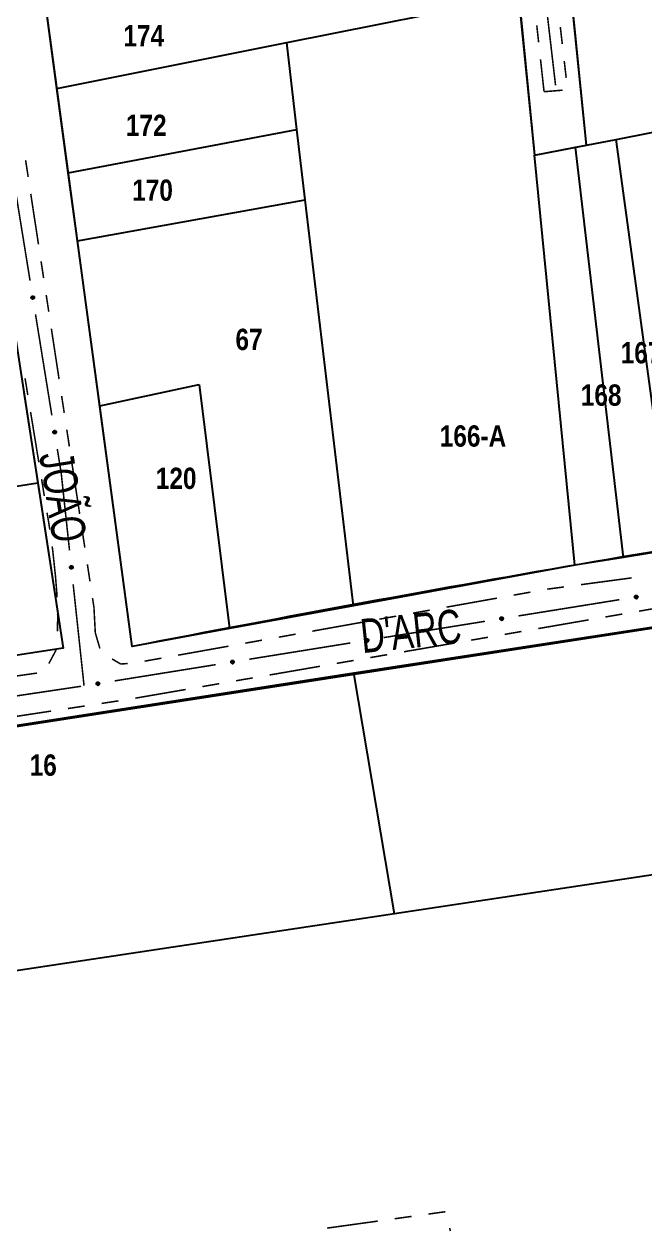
# Model space of a CAD drawing. Extents: x 203591 to 208218, y 4854879 to 4857795.
# Drawn here: x 205085.3 to 205158.1, y 4855415.9 to 4855557.3 of the extents above; entities that cross this region are included whole.
import ezdxf
from ezdxf.enums import TextEntityAlignment as Align

# ---------------------------------------------------------------- set-up
doc = ezdxf.new("R2010")
doc.units = 0
doc.header["$LTSCALE"] = 1.5
doc.header["$MEASUREMENT"] = 0
doc.linetypes.add('PHANTOMX2', pattern=[5, 2.5, -0.5, 0.5, -0.5, 0.5, -0.5])
for name, color, linetype in [('CD-MALHA-LOTES', 40, 'CONTINUOUS'), ('RU-QUADRAS', 210, 'CONTINUOUS'), ('SV-EIXO-RUA-N-PAV', 6, 'CONTINUOUS'), ('SV-RUA-NAO-PAV-S-GUIA-C-GUIA', 7, 'PHANTOMX2'), ('SV-TXT-RUA-N-PAV-S-GUIA-C-GUIA', 7, 'CONTINUOUS'), ('Th_NmrPorta', 7, 'CONTINUOUS')]:
    doc.layers.add(name, color=color, linetype=linetype)
doc.styles.add('ARIAL', font='ARIAL.TTF')
doc.styles.get("Standard").update_dxf_attribs({"font": 'swisscbo.ttf'})

msp = doc.modelspace()

# ---------------------------------------------------------------- linework, layer by layer
at = {"layer": 'CD-MALHA-LOTES', "linetype": 'Continuous', "flags": 128}
for points in [[(205151.28, 4855543.1), (205149.22, 4855563.38)], [(205089.11, 4855549.75), (205087.77, 4855559.72)], [(205116.09, 4855555.14), (205143.31, 4855560.57)], [(205143.31, 4855560.57), (205145.15, 4855541.91)], [(205089.11, 4855549.75), (205116.09, 4855555.14)], [(205117.29, 4855544.94), (205116.09, 4855555.14)], [(205090.45, 4855539.84), (205089.11, 4855549.75)], [(205154.74, 4855543.78), (205162.86, 4855545.37)], [(205090.45, 4855539.84), (205117.29, 4855544.94)], [(205118.27, 4855536.67), (205117.29, 4855544.94)], [(205151.28, 4855543.1), (205154.74, 4855543.78)], [(205161.34, 4855495.63), (205154.74, 4855543.78)], [(205145.15, 4855541.91), (205150, 4855542.85)], [(205150, 4855542.85), (205151.28, 4855543.1)], [(205155.6, 4855494.71), (205150, 4855542.85)], [(205149.89, 4855493.79), (205145.15, 4855541.91)], [(205091.53, 4855531.85), (205090.45, 4855539.84)], [(205091.53, 4855531.85), (205118.27, 4855536.67)], [(205123.91, 4855489.01), (205118.27, 4855536.67)], [(205094.14, 4855512.48), (205091.53, 4855531.85)], [(205085.24, 4855514.07), (205086.88, 4855503.45)], [(205094.14, 4855512.48), (205105.79, 4855515.02)], [(205105.79, 4855515.02), (205109.37, 4855486.34)], [(205097.95, 4855484.24), (205094.14, 4855512.48)], [(205060.74, 4855499.38), (205086.88, 4855503.45)], [(205086.88, 4855503.45), (205089.86, 4855484.07)], [(205123.98, 4855481.14), (205222.89, 4855496.32)], [(205161.34, 4855495.63), (205155.6, 4855494.71)], [(205155.6, 4855494.71), (205149.89, 4855493.79)], [(205149.89, 4855493.79), (205123.91, 4855489.01)], [(205123.91, 4855489.01), (205109.37, 4855486.34)], [(205109.37, 4855486.34), (205097.95, 4855484.24)], [(205089.86, 4855484.07), (205064.8, 4855480.2)], [(205046.15, 4855469.06), (205123.98, 4855481.14)], [(205128.75, 4855452.87), (205123.98, 4855481.14)], [(205227.32, 4855467.73), (205128.75, 4855452.87)], [(205128.75, 4855452.87), (205051.02, 4855441.16)]]:
    msp.add_lwpolyline(points, dxfattribs=at)
at = {"layer": 'RU-QUADRAS', "color": 6, "linetype": 'Continuous'}
msp.add_lwpolyline([(205069.45, 4855695.5), (205129.66, 4855699.2), (205145.15, 4855541.91), (205151.28, 4855543.1), (205135.64, 4855696.92), (205141.82, 4855699.51), (205193.23, 4855706.21), (205195.67, 4855689.68), (205197.63, 4855689.94), (205240.81, 4855510.03), (205206.49, 4855502.91, 0.0110391911), (205097.95, 4855484.24)], format="xyb", close=True, dxfattribs=at)
for points in [[(205020.5, 4855689.41), (205060.02, 4855692.03), (205061.84, 4855689.87), (205068.56, 4855634.98), (205066.69, 4855634.69), (205089.86, 4855484.07), (205064.8, 4855480.2)], [(204547.36, 4855385.95), (204551.4, 4855388.58), (204548.94, 4855392.1), (204550, 4855394.9), (204635.49, 4855407.78), (204656.53, 4855410.63), (204661.68, 4855380.31), (204664.85, 4855380.81), (204659.82, 4855411.13), (204753.86, 4855425.28), (204831.71, 4855435.78), (205243.14, 4855499.43), (205252.37, 4855496.45), (205347, 4855512.18), (205352.03, 4855428.25), (204822.09, 4855347.88), (204821.1, 4855353.14), (204655.72, 4855327.94), (204655.01, 4855331.08), (204597.05, 4855320.81), (204560.71, 4855374.54), (204557.02, 4855371.9)]]:
    msp.add_lwpolyline(points, close=True, dxfattribs=at)
at = {"layer": 'SV-EIXO-RUA-N-PAV', "const_width": 0.18, "flags": 128}
for points in [[(205146.420692, 4855560.561069), (205147.58061, 4855550.628567)], [(205147.58061, 4855550.628567), (205147.64, 4855550.12)], [(205084.045343, 4855539.022734), (205085.962085, 4855527.176803)], [(205086.600999, 4855523.228159), (205088.517741, 4855511.382227)], [(205089.156655, 4855507.433583), (205089.476112, 4855505.459261)], [(205089.476112, 4855505.459261), (205089.62, 4855504.57)], [(205089.62, 4855504.57), (205090.592181, 4855495.522911)], [(205091.019552, 4855491.545807), (205092.194823, 4855480.608772)], [(205143.292085, 4855487.836301), (205155.139644, 4855489.742962)], [(205127.49534, 4855485.294086), (205139.342899, 4855487.200747)], [(205111.698596, 4855482.751871), (205123.546154, 4855484.658532)], [(205095.901851, 4855480.209656), (205107.749409, 4855482.116317)], [(205092.194823, 4855480.608772), (205092.3, 4855479.63)], [(205080.08346, 4855477.807032), (205091.952048, 4855479.578079)]]:
    msp.add_lwpolyline(points, dxfattribs=at)
at = {"layer": 'SV-EIXO-RUA-N-PAV', "flags": 128}
for points in [[(205086.367259, 4855525.361899), (205086.407324, 4855525.333849), (205086.436022, 4855525.301548), (205086.452203, 4855525.267718), (205086.458707, 4855525.234095), (205086.461487, 4855525.198948), (205086.456472, 4855525.162894), (205086.442041, 4855525.124111), (205086.414184, 4855525.083723), (205086.379163, 4855525.0565), (205086.346846, 4855525.038861), (205086.312176, 4855525.030061), (205086.277987, 4855525.027932), (205086.240709, 4855525.034381), (205086.201549, 4855525.049388), (205086.161615, 4855525.078382), (205086.133697, 4855525.110242), (205086.118905, 4855525.143375), (205086.110278, 4855525.178285), (205086.107871, 4855525.214201), (205086.112998, 4855525.249564), (205086.128179, 4855525.288965), (205086.157318, 4855525.328001), (205086.188777, 4855525.356208), (205086.221693, 4855525.371461), (205086.256254, 4855525.37918), (205086.291472, 4855525.382397), (205086.327924, 4855525.378864), (205086.367259, 4855525.361899)], [(205088.922916, 4855509.567324), (205088.96298, 4855509.539273), (205088.991678, 4855509.506972), (205089.00786, 4855509.473142), (205089.014364, 4855509.43952), (205089.017143, 4855509.404372), (205089.012128, 4855509.368318), (205088.997697, 4855509.329535), (205088.969841, 4855509.289147), (205088.934819, 4855509.261924), (205088.902502, 4855509.244286), (205088.867832, 4855509.235485), (205088.833643, 4855509.233357), (205088.796365, 4855509.239805), (205088.757205, 4855509.254813), (205088.717271, 4855509.283806), (205088.689354, 4855509.315666), (205088.674562, 4855509.348799), (205088.665935, 4855509.383709), (205088.663527, 4855509.419626), (205088.668654, 4855509.454989), (205088.683836, 4855509.494389), (205088.712975, 4855509.533425), (205088.744433, 4855509.561632), (205088.777349, 4855509.576885), (205088.81191, 4855509.584605), (205088.847128, 4855509.587821), (205088.883581, 4855509.584289), (205088.922916, 4855509.567324)], [(205090.899966, 4855493.688979), (205090.938477, 4855493.658831), (205090.965411, 4855493.625045), (205090.979765, 4855493.5904), (205090.984466, 4855493.556478), (205090.985367, 4855493.521233), (205090.978436, 4855493.485498), (205090.961957, 4855493.44754), (205090.931985, 4855493.408695), (205090.895562, 4855493.383379), (205090.862349, 4855493.367489), (205090.82726, 4855493.360551), (205090.793006, 4855493.360249), (205090.756125, 4855493.368677), (205090.717821, 4855493.385752), (205090.679491, 4855493.416835), (205090.653312, 4855493.450138), (205090.640309, 4855493.484013), (205090.633556, 4855493.519334), (205090.633068, 4855493.555327), (205090.640074, 4855493.590367), (205090.657336, 4855493.628901), (205090.688516, 4855493.666327), (205090.721434, 4855493.692816), (205090.755117, 4855493.706292), (205090.79004, 4855493.712156), (205090.82538, 4855493.71349), (205090.861592, 4855493.708018), (205090.899966, 4855493.688979)], [(205156.954891, 4855490.146592), (205156.982976, 4855490.186633), (205157.015301, 4855490.215303), (205157.049144, 4855490.231456), (205157.082773, 4855490.237931), (205157.117922, 4855490.240681), (205157.153972, 4855490.235635), (205157.192743, 4855490.221171), (205157.233107, 4855490.19328), (205157.2603, 4855490.158236), (205157.277911, 4855490.125903), (205157.286683, 4855490.091227), (205157.288782, 4855490.057036), (205157.282302, 4855490.019763), (205157.267261, 4855489.980616), (205157.238233, 4855489.940706), (205157.206349, 4855489.912816), (205157.173204, 4855489.898052), (205157.138287, 4855489.889455), (205157.102368, 4855489.887078), (205157.067009, 4855489.892235), (205157.027622, 4855489.90745), (205156.988611, 4855489.936622), (205156.960431, 4855489.968105), (205156.945205, 4855490.001034), (205156.937515, 4855490.035601), (205156.934329, 4855490.070822), (205156.937892, 4855490.107272), (205156.954891, 4855490.146592)], [(205141.158146, 4855487.604377), (205141.186231, 4855487.644418), (205141.218556, 4855487.673088), (205141.2524, 4855487.689241), (205141.286028, 4855487.695716), (205141.321178, 4855487.698466), (205141.357227, 4855487.69342), (205141.395998, 4855487.678956), (205141.436362, 4855487.651065), (205141.463556, 4855487.616021), (205141.481167, 4855487.583688), (205141.489938, 4855487.549012), (205141.492037, 4855487.514821), (205141.485557, 4855487.477548), (205141.470516, 4855487.438401), (205141.441488, 4855487.398491), (205141.409605, 4855487.370601), (205141.37646, 4855487.355837), (205141.341542, 4855487.34724), (205141.305623, 4855487.344863), (205141.270265, 4855487.35002), (205141.230877, 4855487.365235), (205141.191866, 4855487.394407), (205141.163686, 4855487.42589), (205141.148461, 4855487.458819), (205141.140771, 4855487.493386), (205141.137584, 4855487.528607), (205141.141148, 4855487.565057), (205141.158146, 4855487.604377)], [(205125.361401, 4855485.062162), (205125.389486, 4855485.102203), (205125.421811, 4855485.130873), (205125.455655, 4855485.147026), (205125.489283, 4855485.153501), (205125.524433, 4855485.156251), (205125.560483, 4855485.151205), (205125.599253, 4855485.136741), (205125.639617, 4855485.108851), (205125.666811, 4855485.073806), (205125.684422, 4855485.041474), (205125.693193, 4855485.006797), (205125.695292, 4855484.972606), (205125.688812, 4855484.935333), (205125.673771, 4855484.896186), (205125.644744, 4855484.856276), (205125.61286, 4855484.828386), (205125.579715, 4855484.813622), (205125.544797, 4855484.805025), (205125.508879, 4855484.802648), (205125.47352, 4855484.807805), (205125.434132, 4855484.82302), (205125.395122, 4855484.852192), (205125.366941, 4855484.883675), (205125.351716, 4855484.916604), (205125.344026, 4855484.951171), (205125.340839, 4855484.986392), (205125.344403, 4855485.022842), (205125.361401, 4855485.062162)], [(205109.564657, 4855482.519947), (205109.592741, 4855482.559988), (205109.625067, 4855482.588658), (205109.65891, 4855482.604811), (205109.692539, 4855482.611286), (205109.727688, 4855482.614036), (205109.763738, 4855482.60899), (205109.802508, 4855482.594526), (205109.842873, 4855482.566636), (205109.870066, 4855482.531591), (205109.887677, 4855482.499259), (205109.896449, 4855482.464582), (205109.898548, 4855482.430391), (205109.892068, 4855482.393118), (205109.877027, 4855482.353971), (205109.847999, 4855482.314061), (205109.816115, 4855482.286171), (205109.78297, 4855482.271407), (205109.748053, 4855482.26281), (205109.712134, 4855482.260433), (205109.676775, 4855482.26559), (205109.637388, 4855482.280805), (205109.598377, 4855482.309978), (205109.570197, 4855482.34146), (205109.554971, 4855482.374389), (205109.547281, 4855482.408956), (205109.544094, 4855482.444177), (205109.547658, 4855482.480627), (205109.564657, 4855482.519947)], [(205093.767912, 4855479.977732), (205093.795997, 4855480.017773), (205093.828322, 4855480.046443), (205093.862165, 4855480.062596), (205093.895794, 4855480.069071), (205093.930943, 4855480.071821), (205093.966993, 4855480.066775), (205094.005764, 4855480.052311), (205094.046128, 4855480.024421), (205094.073322, 4855479.989376), (205094.090933, 4855479.957044), (205094.099704, 4855479.922367), (205094.101803, 4855479.888176), (205094.095323, 4855479.850903), (205094.080282, 4855479.811756), (205094.051254, 4855479.771847), (205094.019371, 4855479.743956), (205093.986225, 4855479.729192), (205093.951308, 4855479.720595), (205093.915389, 4855479.718218), (205093.880031, 4855479.723375), (205093.840643, 4855479.73859), (205093.801632, 4855479.767763), (205093.773452, 4855479.799245), (205093.758226, 4855479.832174), (205093.750536, 4855479.866741), (205093.74735, 4855479.901963), (205093.750914, 4855479.938412), (205093.767912, 4855479.977732)]]:
    msp.add_lwpolyline(points, close=True, dxfattribs=at)
for points in [[(205086.144872, 4855525.304937), (205086.220137, 4855525.044808)], [(205086.157318, 4855525.328001), (205086.240709, 4855525.034381)], [(205086.172406, 4855525.339802), (205086.257557, 4855525.035658)], [(205086.188777, 4855525.356208), (205086.277987, 4855525.027932)], [(205086.20503, 4855525.360285), (205086.294105, 4855525.031895)], [(205086.221693, 4855525.371461), (205086.312176, 4855525.030061)], [(205086.238962, 4855525.372687), (205086.326651, 4855525.035779)], [(205086.256254, 4855525.37918), (205086.346846, 4855525.038861)], [(205086.275549, 4855525.377225), (205086.36397, 4855525.052876)], [(205086.291472, 4855525.382397), (205086.379163, 4855525.0565)], [(205086.310314, 4855525.375939), (205086.396377, 4855525.074707)], [(205086.327924, 4855525.378864), (205086.414184, 4855525.083723)], [(205086.345951, 4855525.369265), (205086.425693, 4855525.107096)], [(205086.367259, 4855525.361899), (205086.442041, 4855525.124111)], [(205086.388462, 4855525.345733), (205086.447659, 4855525.150736)], [(205086.407324, 4855525.333849), (205086.456472, 4855525.162894)], [(205086.423763, 4855525.315506), (205086.456591, 4855525.189502)], [(205086.107871, 4855525.214201), (205086.133697, 4855525.110242)], [(205086.111755, 4855525.2277), (205086.146148, 4855525.100567)], [(205086.112998, 4855525.249564), (205086.161615, 4855525.078382)], [(205086.123817, 4855525.264209), (205086.179884, 4855525.071469)], [(205086.128179, 4855525.288965), (205086.201549, 4855525.049388)], [(205086.436022, 4855525.301548), (205086.461487, 4855525.198948)], [(205088.663527, 4855509.419626), (205088.689354, 4855509.315666)], [(205088.667411, 4855509.433124), (205088.701805, 4855509.305992)], [(205088.668654, 4855509.454989), (205088.717271, 4855509.283806)], [(205088.679473, 4855509.469633), (205088.735541, 4855509.276894)], [(205088.683836, 4855509.494389), (205088.757205, 4855509.254813)], [(205088.700529, 4855509.510361), (205088.775793, 4855509.250232)], [(205088.712975, 4855509.533425), (205088.796365, 4855509.239805)], [(205088.728062, 4855509.545226), (205088.813213, 4855509.241082)], [(205088.744433, 4855509.561632), (205088.833643, 4855509.233357)], [(205088.760686, 4855509.56571), (205088.849761, 4855509.23732)], [(205088.777349, 4855509.576885), (205088.867832, 4855509.235485)], [(205088.794619, 4855509.578112), (205088.882307, 4855509.241204)], [(205088.81191, 4855509.584605), (205088.902502, 4855509.244286)], [(205088.831206, 4855509.582649), (205088.919626, 4855509.2583)], [(205088.847128, 4855509.587821), (205088.934819, 4855509.261924)], [(205088.865971, 4855509.581363), (205088.952033, 4855509.280131)], [(205088.883581, 4855509.584289), (205088.969841, 4855509.289147)], [(205088.901607, 4855509.574689), (205088.981349, 4855509.31252)], [(205088.922916, 4855509.567324), (205088.997697, 4855509.329535)], [(205088.944118, 4855509.551158), (205089.003315, 4855509.35616)], [(205088.96298, 4855509.539273), (205089.012128, 4855509.368318)], [(205088.979419, 4855509.52093), (205089.012248, 4855509.394927)], [(205088.991678, 4855509.506972), (205089.017143, 4855509.404372)], [(205090.633068, 4855493.555327), (205090.653312, 4855493.450138)], [(205090.637667, 4855493.5686), (205090.66523, 4855493.439813)], [(205090.640074, 4855493.590367), (205090.679491, 4855493.416835)], [(205090.651659, 4855493.604413), (205090.697365, 4855493.408957)], [(205090.657336, 4855493.628901), (205090.717821, 4855493.385752)], [(205090.674857, 4855493.64396), (205090.736139, 4855493.380187)], [(205090.688516, 4855493.666327), (205090.756125, 4855493.368677)], [(205090.704211, 4855493.677306), (205090.773017, 4855493.369053)], [(205090.721434, 4855493.692816), (205090.793006, 4855493.360249)], [(205090.737882, 4855493.696021), (205090.809312, 4855493.363347)], [(205090.755117, 4855493.706292), (205090.82726, 4855493.360551)], [(205090.772427, 4855493.706595), (205090.842019, 4855493.365489)], [(205090.79004, 4855493.712156), (205090.862349, 4855493.367489)], [(205090.809204, 4855493.709174), (205090.880197, 4855493.380571)], [(205090.82538, 4855493.71349), (205090.895562, 4855493.383379)], [(205090.843851, 4855493.706036), (205090.913722, 4855493.400642)], [(205090.861592, 4855493.708018), (205090.931985, 4855493.408695)], [(205090.879081, 4855493.69747), (205090.944724, 4855493.431421)], [(205090.899966, 4855493.688979), (205090.961957, 4855493.44754)], [(205090.920276, 4855493.671704), (205090.968987, 4855493.473827)], [(205090.938477, 4855493.658831), (205090.978436, 4855493.485498)], [(205090.953914, 4855493.639637), (205090.979975, 4855493.512062)], [(205090.965411, 4855493.625045), (205090.985367, 4855493.521233)], [(205156.934329, 4855490.070822), (205157.2603, 4855490.158236)], [(205156.937515, 4855490.035601), (205157.277911, 4855490.125903)], [(205156.937892, 4855490.107272), (205157.233107, 4855490.19328)], [(205156.939487, 4855490.054895), (205157.263911, 4855490.14304)], [(205156.940803, 4855490.089659), (205157.242108, 4855490.175465)], [(205156.943994, 4855490.018304), (205157.280976, 4855490.105706)], [(205156.945205, 4855490.001034), (205157.286683, 4855490.091227)], [(205156.947507, 4855490.12529), (205157.209744, 4855490.204809)], [(205156.954891, 4855490.146592), (205157.192743, 4855490.221171)], [(205156.956367, 4855489.984362), (205157.284832, 4855490.073156)], [(205156.960431, 4855489.968105), (205157.288782, 4855490.057036)], [(205156.971075, 4855490.167781), (205157.166123, 4855490.226812)], [(205156.976823, 4855489.951719), (205157.281039, 4855490.036612)], [(205156.982976, 4855490.186633), (205157.153972, 4855490.235635)], [(205156.988611, 4855489.936622), (205157.282302, 4855490.019763)], [(205157.001332, 4855490.203056), (205157.127364, 4855490.235777)], [(205157.011664, 4855489.924157), (205157.271857, 4855489.9992)], [(205157.015301, 4855490.215303), (205157.117922, 4855490.240681)], [(205157.027622, 4855489.90745), (205157.267261, 4855489.980616)], [(205157.052374, 4855489.903067), (205157.245161, 4855489.95897)], [(205157.067009, 4855489.892235), (205157.238233, 4855489.940706)], [(205157.088873, 4855489.890973), (205157.216035, 4855489.925259)], [(205157.102368, 4855489.887078), (205157.206349, 4855489.912816)], [(205141.137584, 4855487.528607), (205141.463556, 4855487.616021)], [(205141.140771, 4855487.493386), (205141.481167, 4855487.583688)], [(205141.141148, 4855487.565057), (205141.436362, 4855487.651065)], [(205141.142742, 4855487.51268), (205141.467167, 4855487.600825)], [(205141.144058, 4855487.547444), (205141.445363, 4855487.63325)], [(205141.147249, 4855487.476089), (205141.484231, 4855487.563491)], [(205141.148461, 4855487.458819), (205141.489938, 4855487.549012)], [(205141.150763, 4855487.583075), (205141.412999, 4855487.662594)], [(205141.158146, 4855487.604377), (205141.395998, 4855487.678956)], [(205141.159622, 4855487.442147), (205141.488088, 4855487.530942)], [(205141.163686, 4855487.42589), (205141.492037, 4855487.514821)], [(205141.17433, 4855487.625566), (205141.369378, 4855487.684597)], [(205141.180078, 4855487.409505), (205141.484294, 4855487.494397)], [(205141.186231, 4855487.644418), (205141.357227, 4855487.69342)], [(205141.191866, 4855487.394407), (205141.485557, 4855487.477548)], [(205141.204587, 4855487.660841), (205141.330619, 4855487.693562)], [(205141.214919, 4855487.381942), (205141.475112, 4855487.456985)], [(205141.218556, 4855487.673088), (205141.321178, 4855487.698466)], [(205141.230877, 4855487.365235), (205141.470516, 4855487.438401)], [(205141.25563, 4855487.360852), (205141.448417, 4855487.416755)], [(205141.270265, 4855487.35002), (205141.441488, 4855487.398491)], [(205141.292128, 4855487.348758), (205141.41929, 4855487.383044)], [(205141.305623, 4855487.344863), (205141.409605, 4855487.370601)], [(205125.340839, 4855484.986392), (205125.666811, 4855485.073806)], [(205125.344026, 4855484.951171), (205125.684422, 4855485.041474)], [(205125.344403, 4855485.022842), (205125.639617, 4855485.108851)], [(205125.345998, 4855484.970465), (205125.670422, 4855485.05861)], [(205125.347313, 4855485.005229), (205125.648619, 4855485.091035)], [(205125.350504, 4855484.933874), (205125.687487, 4855485.021276)], [(205125.351716, 4855484.916604), (205125.693193, 4855485.006797)], [(205125.354018, 4855485.04086), (205125.616255, 4855485.120379)], [(205125.361401, 4855485.062162), (205125.599253, 4855485.136741)], [(205125.362877, 4855484.899932), (205125.691343, 4855484.988727)], [(205125.366941, 4855484.883675), (205125.695292, 4855484.972606)], [(205125.377586, 4855485.083351), (205125.572633, 4855485.142382)], [(205125.383333, 4855484.86729), (205125.68755, 4855484.952182)], [(205125.389486, 4855485.102203), (205125.560483, 4855485.151205)], [(205125.395122, 4855484.852192), (205125.688812, 4855484.935333)], [(205125.407843, 4855485.118626), (205125.533874, 4855485.151348)], [(205125.418175, 4855484.839727), (205125.678368, 4855484.91477)], [(205125.421811, 4855485.130873), (205125.524433, 4855485.156251)], [(205125.434132, 4855484.82302), (205125.673771, 4855484.896186)], [(205125.458885, 4855484.818637), (205125.651672, 4855484.87454)], [(205125.47352, 4855484.807805), (205125.644744, 4855484.856276)], [(205125.495383, 4855484.806544), (205125.622545, 4855484.840829)], [(205125.508879, 4855484.802648), (205125.61286, 4855484.828386)], [(205109.544094, 4855482.444177), (205109.870066, 4855482.531591)], [(205109.547281, 4855482.408956), (205109.887677, 4855482.499259)], [(205109.547658, 4855482.480627), (205109.842873, 4855482.566636)], [(205109.549253, 4855482.42825), (205109.873677, 4855482.516395)], [(205109.550569, 4855482.463014), (205109.851874, 4855482.54882)], [(205109.55376, 4855482.391659), (205109.890742, 4855482.479061)], [(205109.554971, 4855482.374389), (205109.896449, 4855482.464582)], [(205109.557273, 4855482.498645), (205109.81951, 4855482.578164)], [(205109.564657, 4855482.519947), (205109.802508, 4855482.594526)], [(205109.566133, 4855482.357717), (205109.894598, 4855482.446512)], [(205109.570197, 4855482.34146), (205109.898548, 4855482.430391)], [(205109.580841, 4855482.541136), (205109.775889, 4855482.600167)], [(205109.586589, 4855482.325075), (205109.890805, 4855482.409967)], [(205109.592741, 4855482.559988), (205109.763738, 4855482.60899)], [(205109.598377, 4855482.309978), (205109.892068, 4855482.393118)], [(205109.611098, 4855482.576411), (205109.73713, 4855482.609133)], [(205109.62143, 4855482.297512), (205109.881623, 4855482.372555)], [(205109.625067, 4855482.588658), (205109.727688, 4855482.614036)], [(205109.637388, 4855482.280805), (205109.877027, 4855482.353971)], [(205109.66214, 4855482.276422), (205109.854927, 4855482.332325)], [(205109.676775, 4855482.26559), (205109.847999, 4855482.314061)], [(205109.698639, 4855482.264329), (205109.825801, 4855482.298614)], [(205109.712134, 4855482.260433), (205109.816115, 4855482.286171)], [(205093.767912, 4855479.977732), (205094.005764, 4855480.052311)], [(205093.784096, 4855479.998921), (205093.979144, 4855480.057952)], [(205093.795997, 4855480.017773), (205093.966993, 4855480.066775)], [(205093.814353, 4855480.034196), (205093.940385, 4855480.066918)], [(205093.828322, 4855480.046443), (205093.930943, 4855480.071821)], [(205093.74735, 4855479.901963), (205094.073322, 4855479.989376)], [(205093.750536, 4855479.866741), (205094.090933, 4855479.957044)], [(205093.750914, 4855479.938412), (205094.046128, 4855480.024421)], [(205093.752508, 4855479.886035), (205094.076932, 4855479.97418)], [(205093.753824, 4855479.920799), (205094.055129, 4855480.006605)], [(205093.757015, 4855479.849445), (205094.093997, 4855479.936846)], [(205093.758226, 4855479.832174), (205094.099704, 4855479.922367)], [(205093.760529, 4855479.95643), (205094.022765, 4855480.035949)], [(205093.769388, 4855479.815502), (205094.097854, 4855479.904297)], [(205093.773452, 4855479.799245), (205094.101803, 4855479.888176)], [(205093.789844, 4855479.78286), (205094.09406, 4855479.867752)], [(205093.801632, 4855479.767763), (205094.095323, 4855479.850903)], [(205093.824685, 4855479.755297), (205094.084878, 4855479.83034)], [(205093.840643, 4855479.73859), (205094.080282, 4855479.811756)], [(205093.865396, 4855479.734207), (205094.058183, 4855479.79011)], [(205093.880031, 4855479.723375), (205094.051254, 4855479.771847)], [(205093.901894, 4855479.722114), (205094.029056, 4855479.756399)], [(205093.915389, 4855479.718218), (205094.019371, 4855479.743956)]]:
    msp.add_lwpolyline(points, dxfattribs=at)
at = {"layer": 'SV-RUA-NAO-PAV-S-GUIA-C-GUIA', "const_width": 0.18, "flags": 128}
for points in [[(205145.654953, 4855555.159739), (205145.436891, 4855557.147815)], [(205148.19952, 4855556.956976), (205148.429194, 4855554.970207)], [(205146.29, 4855549.37), (205145.873015, 4855553.171662)], [(205148.658868, 4855552.983438), (205148.888542, 4855550.99667)], [(205146.464932, 4855549.384577), (205146.29, 4855549.37)], [(205148.458023, 4855549.550668), (205146.464932, 4855549.384577)], [(205085.43932, 4855541.331256), (205085.741415, 4855539.354203)], [(205086.043509, 4855537.37715), (205086.949792, 4855531.445991)], [(205087.251886, 4855529.468938), (205087.55398, 4855527.491885)], [(205087.856075, 4855525.514831), (205088.158169, 4855523.537778)], [(205088.460263, 4855521.560725), (205089.366546, 4855515.629566)], [(205085.695867, 4855513.760414), (205085.37251, 4855515.734101)], [(205089.668641, 4855513.652513), (205089.970735, 4855511.67546)], [(205086.989296, 4855505.865666), (205086.019224, 4855511.786727)], [(205090.272829, 4855509.698406), (205090.574924, 4855507.721353)], [(205090.877018, 4855505.7443), (205091.783301, 4855499.813141)], [(205087.636011, 4855501.918292), (205087.312653, 4855503.891979)], [(205088.16, 4855498.72), (205087.959368, 4855499.944605)], [(205088.208532, 4855498.420036), (205088.16, 4855498.72)], [(205088.276119, 4855497.969878), (205088.208532, 4855498.420036)], [(205092.085395, 4855497.836088), (205092.387489, 4855495.859035)], [(205088.633577, 4855495.40608), (205088.556542, 4855495.989715)], [(205088.67718, 4855494.997094), (205088.633577, 4855495.40608)], [(205088.952732, 4855492.412481), (205088.67718, 4855494.997094)], [(205092.689584, 4855493.881982), (205092.991678, 4855491.904928)], [(205088.983917, 4855492.012957), (205088.952732, 4855492.412481)], [(205089.105549, 4855490.454696), (205088.983917, 4855492.012957)], [(205150.620683, 4855491.505019), (205156.567616, 4855492.301248)], [(205089.120766, 4855490.017962), (205089.105549, 4855490.454696)], [(205093.293772, 4855489.927875), (205093.444819, 4855488.939349)], [(205134.843033, 4855488.864713), (205140.749183, 4855489.921783)], [(205142.7179, 4855490.274139), (205144.686616, 4855490.626496)], [(205146.65606, 4855490.9742), (205148.638371, 4855491.23961)], [(205093.444819, 4855488.939349), (205093.46, 4855488.84)], [(205093.46, 4855488.84), (205093.612056, 4855485.944492)], [(205130.9056, 4855488.159999), (205132.874317, 4855488.512356)], [(205157.437532, 4855488.393206), (205159.408344, 4855488.733643)], [(205089.203607, 4855487.640398), (205089.190409, 4855488.019174)], [(205089.190636, 4855487.01954), (205089.203607, 4855487.640398)], [(205119.093301, 4855486.045859), (205124.999451, 4855487.102929)], [(205126.968167, 4855487.455286), (205128.936884, 4855487.807643)], [(205145.612655, 4855486.350584), (205151.525093, 4855487.371895)], [(205153.495906, 4855487.712332), (205155.466719, 4855488.052769)], [(205089.165331, 4855486.019953), (205089.171745, 4855486.115321)], [(205089.171745, 4855486.115321), (205089.190636, 4855487.01954)], [(205093.612056, 4855485.944492), (205093.616463, 4855485.860556)], [(205093.616463, 4855485.860556), (205094.153873, 4855484.021521)], [(205115.155868, 4855485.341146), (205117.124585, 4855485.693502)], [(205141.67103, 4855485.669711), (205143.641843, 4855486.010148)], [(205103.343569, 4855483.227005), (205109.249719, 4855484.284076)], [(205111.218435, 4855484.636432), (205113.187152, 4855484.988789)], [(205129.846154, 4855483.627089), (205135.758592, 4855484.6484)], [(205137.729404, 4855484.988837), (205139.700217, 4855485.329274)], [(205088.162279, 4855482.240345), (205088.635701, 4855483.12118)], [(205088.635701, 4855483.12118), (205089.018234, 4855483.832911)], [(205089.018234, 4855483.832911), (205089.031117, 4855484.024461)], [(205099.406136, 4855482.522292), (205101.374853, 4855482.874649)], [(205125.904528, 4855482.946215), (205127.875341, 4855483.286652)], [(205095.591216, 4855482.784194), (205096.453052, 4855482.277007)], [(205096.453052, 4855482.277007), (205096.598903, 4855482.191175)], [(205096.598903, 4855482.191175), (205097.427691, 4855482.248493)], [(205114.079652, 4855480.903594), (205119.99209, 4855481.924905)], [(205121.962903, 4855482.265342), (205123.933716, 4855482.605779)], [(205080.824035, 4855480.273394), (205086.763202, 4855481.125621)], [(205110.138027, 4855480.22272), (205112.108839, 4855480.563157)], [(205098.31315, 4855478.180099), (205104.225589, 4855479.201409)], [(205106.196401, 4855479.541846), (205108.167214, 4855479.882283)], [(205090.406284, 4855476.963888), (205092.383624, 4855477.264098)], [(205094.360964, 4855477.564307), (205096.338305, 4855477.864517)], [(205082.496923, 4855475.76305), (205088.428944, 4855476.663679)], [(205132.714512, 4855417.621855), (205134.695549, 4855417.89661)], [(205120.828286, 4855415.973328), (205126.771399, 4855416.797591)], [(205128.752437, 4855417.072346), (205130.733474, 4855417.347101)], [(205135.208997, 4855415.986168), (205135.3, 4855415.63)]]:
    msp.add_lwpolyline(points, dxfattribs=at)

# ---------------------------------------------------------------- texts
at = {"layer": 'SV-TXT-RUA-N-PAV-S-GUIA-C-GUIA', "style": 'ARIAL', "width": 0.7}
for s, rotation, p in [('JOÃO', 279, (205087.027777, 4855506.757557)), ("D'ARC", 6, (205124.976231, 4855483.459018))]:
    msp.add_text(s, height=4, rotation=rotation, dxfattribs=at).set_placement(p)
at = {"layer": 'Th_NmrPorta', "color": 1}
for s, p in [('174', (205096.916696, 4855555.943078)), ('172', (205097.206696, 4855545.423078)), ('170', (205097.946696, 4855537.813078)), ('67', (205110.069773, 4855520.295743)), ('167', (205155.285142, 4855518.728822)), ('168', (205150.605142, 4855513.758822)), ('166-A', (205134.049773, 4855508.955743)), ('120', (205100.719773, 4855503.985743)), ('16', (205085.914433, 4855470.327539))]:
    msp.add_text(s, height=2.5, dxfattribs=at).set_placement(p, align=Align.MIDDLE_LEFT)

doc.saveas('drawing.dxf')
